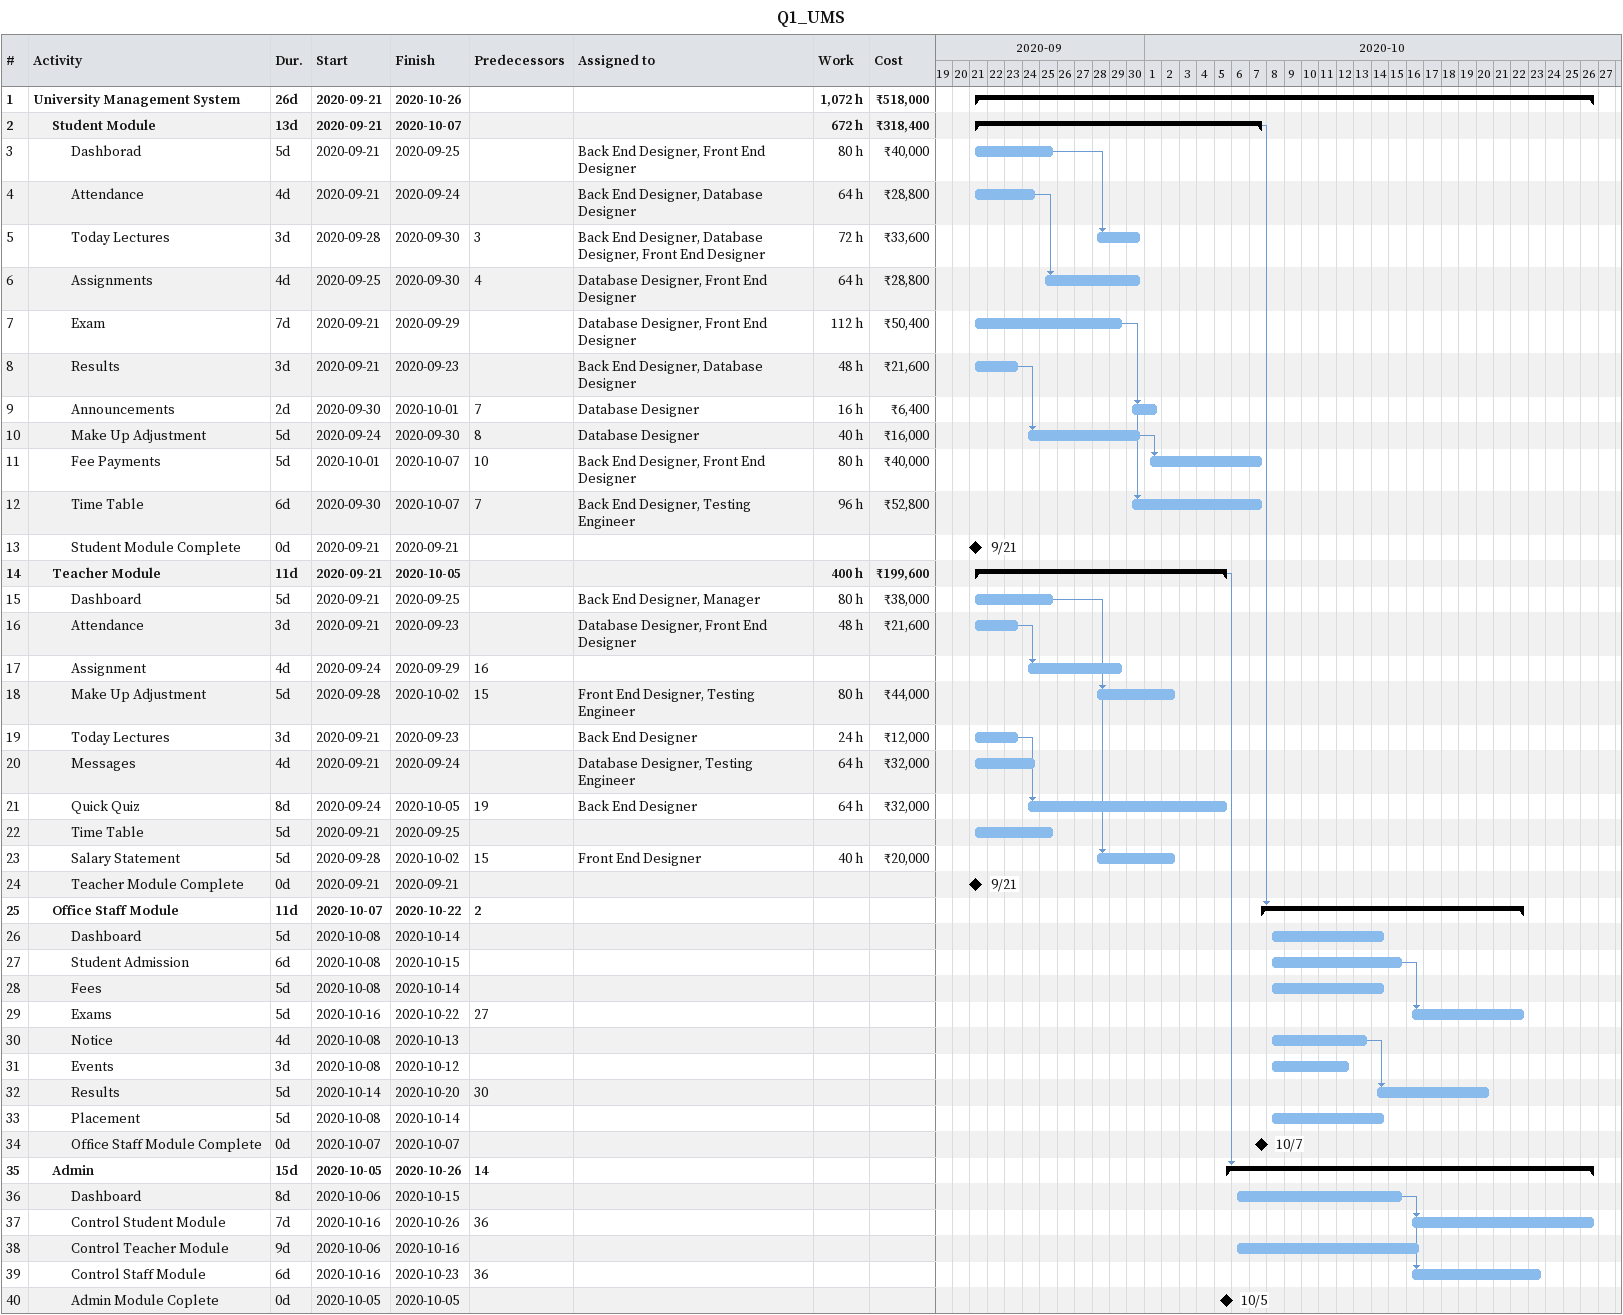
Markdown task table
Q1_UMS

| ID | Level | Task | Duration | Start | Finish | Predecessors | Resources | Work (h) | Cost (₹) |
|---|---|---|---|---|---|---|---|---|---|
| 1 | 1 | **University Management System** | 26d | 2020-09-21 | 2020-10-26 |  |  | 1072 | 518000 |
| 2 | 2 | **Student Module** | 13d | 2020-09-21 | 2020-10-07 |  |  | 672 | 318400 |
| 3 | 3 | Dashborad | 5d | 2020-09-21 | 2020-09-25 |  | Back End Designer, Front End Designer | 80 | 40000 |
| 4 | 3 | Attendance | 4d | 2020-09-21 | 2020-09-24 |  | Back End Designer, Database Designer | 64 | 28800 |
| 5 | 3 | Today Lectures | 3d | 2020-09-28 | 2020-09-30 | 3 | Back End Designer, Database Designer, Front End Designer | 72 | 33600 |
| 6 | 3 | Assignments | 4d | 2020-09-25 | 2020-09-30 | 4 | Database Designer, Front End Designer | 64 | 28800 |
| 7 | 3 | Exam | 7d | 2020-09-21 | 2020-09-29 |  | Database Designer, Front End Designer | 112 | 50400 |
| 8 | 3 | Results | 3d | 2020-09-21 | 2020-09-23 |  | Back End Designer, Database Designer | 48 | 21600 |
| 9 | 3 | Announcements | 2d | 2020-09-30 | 2020-10-01 | 7 | Database Designer | 16 | 6400 |
| 10 | 3 | Make Up Adjustment | 5d | 2020-09-24 | 2020-09-30 | 8 | Database Designer | 40 | 16000 |
| 11 | 3 | Fee Payments | 5d | 2020-10-01 | 2020-10-07 | 10 | Back End Designer, Front End Designer | 80 | 40000 |
| 12 | 3 | Time Table | 6d | 2020-09-30 | 2020-10-07 | 7 | Back End Designer, Testing Engineer | 96 | 52800 |
| 13 | 3 | Student Module Complete | 0d | 2020-09-21 | 2020-09-21 |  |  |  |  |
| 14 | 2 | **Teacher Module** | 11d | 2020-09-21 | 2020-10-05 |  |  | 400 | 199600 |
| 15 | 3 | Dashboard | 5d | 2020-09-21 | 2020-09-25 |  | Back End Designer, Manager | 80 | 38000 |
| 16 | 3 | Attendance | 3d | 2020-09-21 | 2020-09-23 |  | Database Designer, Front End Designer | 48 | 21600 |
| 17 | 3 | Assignment | 4d | 2020-09-24 | 2020-09-29 | 16 |  |  |  |
| 18 | 3 | Make Up Adjustment | 5d | 2020-09-28 | 2020-10-02 | 15 | Front End Designer, Testing Engineer | 80 | 44000 |
| 19 | 3 | Today Lectures | 3d | 2020-09-21 | 2020-09-23 |  | Back End Designer | 24 | 12000 |
| 20 | 3 | Messages | 4d | 2020-09-21 | 2020-09-24 |  | Database Designer, Testing Engineer | 64 | 32000 |
| 21 | 3 | Quick Quiz | 8d | 2020-09-24 | 2020-10-05 | 19 | Back End Designer | 64 | 32000 |
| 22 | 3 | Time Table | 5d | 2020-09-21 | 2020-09-25 |  |  |  |  |
| 23 | 3 | Salary Statement | 5d | 2020-09-28 | 2020-10-02 | 15 | Front End Designer | 40 | 20000 |
| 24 | 3 | Teacher Module Complete | 0d | 2020-09-21 | 2020-09-21 |  |  |  |  |
| 25 | 2 | **Office Staff Module** | 11d | 2020-10-07 | 2020-10-22 | 2 |  |  |  |
| 26 | 3 | Dashboard | 5d | 2020-10-08 | 2020-10-14 |  |  |  |  |
| 27 | 3 | Student Admission | 6d | 2020-10-08 | 2020-10-15 |  |  |  |  |
| 28 | 3 | Fees | 5d | 2020-10-08 | 2020-10-14 |  |  |  |  |
| 29 | 3 | Exams | 5d | 2020-10-16 | 2020-10-22 | 27 |  |  |  |
| 30 | 3 | Notice | 4d | 2020-10-08 | 2020-10-13 |  |  |  |  |
| 31 | 3 | Events | 3d | 2020-10-08 | 2020-10-12 |  |  |  |  |
| 32 | 3 | Results | 5d | 2020-10-14 | 2020-10-20 | 30 |  |  |  |
| 33 | 3 | Placement | 5d | 2020-10-08 | 2020-10-14 |  |  |  |  |
| 34 | 3 | Office Staff Module Complete | 0d | 2020-10-07 | 2020-10-07 |  |  |  |  |
| 35 | 2 | **Admin** | 15d | 2020-10-05 | 2020-10-26 | 14 |  |  |  |
| 36 | 3 | Dashboard | 8d | 2020-10-06 | 2020-10-15 |  |  |  |  |
| 37 | 3 | Control Student Module | 7d | 2020-10-16 | 2020-10-26 | 36 |  |  |  |
| 38 | 3 | Control Teacher Module | 9d | 2020-10-06 | 2020-10-16 |  |  |  |  |
| 39 | 3 | Control Staff Module | 6d | 2020-10-16 | 2020-10-23 | 36 |  |  |  |
| 40 | 3 | Admin Module Coplete | 0d | 2020-10-05 | 2020-10-05 |  |  |  |  |
